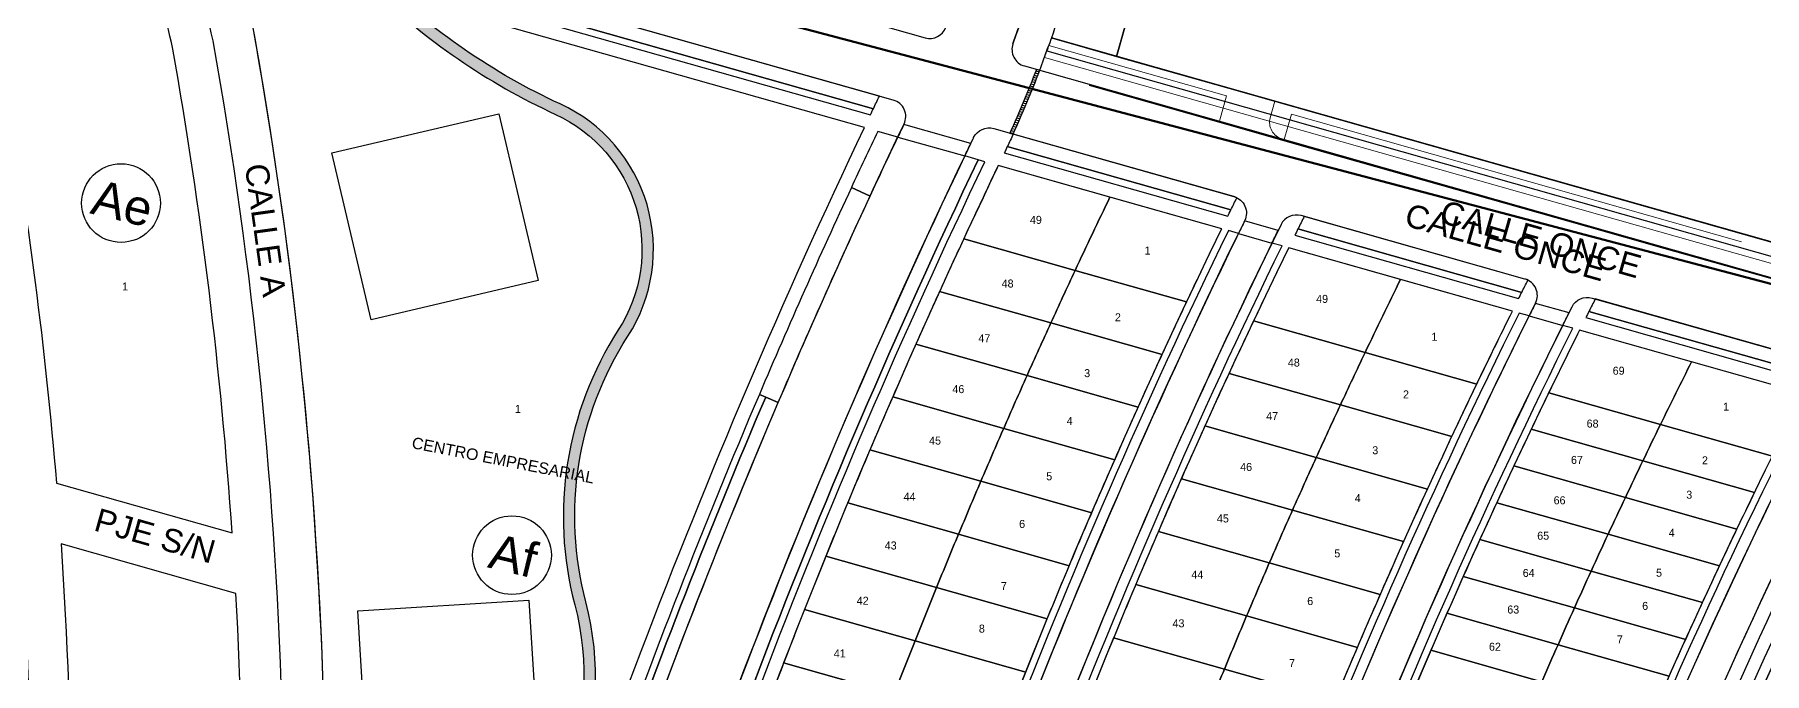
# Model space of a CAD drawing. Header units: millimetres. Extents: x 547073 to 557369, y 9424164 to 9429566.
# Drawn here: x 548640 to 548942.6, y 9428295 to 9428406.8 of the extents above; entities that cross this region are included whole.
import ezdxf

# ---------------------------------------------------------------- set-up
doc = ezdxf.new("R2010")
doc.units = ezdxf.units.MM
for name, color, linetype, lineweight in [('COMERCIO VECINAL', 30, 'Continuous', 13), ('hatch', 252, 'Continuous', 0), ('MANZANAS', 1, 'Continuous', 30), ('polilinea lote', 201, 'Continuous', 25), ('SARDSU', 34, 'Continuous', 25), ('trazado manzanas', 6, 'Continuous', 25), ('VEREDAS', 140, 'Continuous', 20)]:
    doc.layers.add(name, color=color, linetype=linetype, lineweight=lineweight)
for name, color, linetype in [('NUMERACION', 1, 'Continuous'), ('TEXTO', 5, 'Continuous'), ('TEXTO-CATASTRO', 12, 'Continuous'), ('trazado vias 2', 9, 'Continuous')]:
    doc.layers.add(name, color=color, linetype=linetype)
doc.styles.add('KBYOZ', font='micross.ttf')

msp = doc.modelspace()

# ---------------------------------------------------------------- hatches: boundary and pattern name
at = {"layer": 'hatch'}
h = msp.add_hatch(color=256, dxfattribs=at)
h.dxf.hatch_style = 1
h.paths.add_polyline_path([(548773.815, 9428878.661, -0.1577477), (548791.511, 9428933.407, 0.0719773), (548801.284, 9428952.095, -0.1800297), (548799.596, 9428953.332, -0.0741071), (548789.89, 9428934.578, 0.1577477), (548771.815, 9428878.661, -0.0758209), (548765.852, 9428839.49, -0.05932), (548753.158, 9428811.133, 0.1424323), (548737.769, 9428752.449, 0.0166755), (548738.491, 9428740.395, 0.0859777), (548747.474, 9428707.261, -0.3062155), (548740.077, 9428660.848, 0.2473099), (548727.801, 9428616.044, -0.2519539), (548713.317, 9428564.942, 0.2519539), (548700.762, 9428520.645, -0.1879803), (548692.993, 9428470.657, 0.147332), (548686.805, 9428443.332), (548687.95, 9428436.147, 0.1613815), (548698.931, 9428414.949, 0.0854471), (548731.107, 9428392.826, -0.4558863), (548742.099, 9428355.094, 0.2105839), (548734.489, 9428306.996, -0.3226905), (548714.183, 9428254.029, 0.3212608), (548696.474, 9428208.191, -0.1777338), (548689.119, 9428133.977), (548691.072, 9428133.423, 0.1769096), (548698.41, 9428208.691, -0.3212608), (548715.28, 9428252.356, 0.3226905), (548736.423, 9428307.507, -0.2105839), (548743.781, 9428354.011, 0.4558863), (548731.945, 9428394.642, -0.0854471), (548700.327, 9428416.381, -0.1613815), (548689.925, 9428436.462), (548688.78, 9428443.646, -0.1457594), (548694.723, 9428469.653, 0.1879803), (548702.715, 9428521.077, -0.2519539), (548714.753, 9428563.55, 0.2519539), (548729.754, 9428616.476, -0.2473099), (548741.537, 9428659.481, 0.3062155), (548749.286, 9428708.106, -0.0859777), (548740.482, 9428740.582, -0.0166755), (548739.768, 9428752.502, -0.1424323), (548754.874, 9428810.106, 0.05932), (548767.762, 9428838.894, 0.0758209)])
at = {"layer": 'trazado vias 2'}
h = msp.add_hatch(dxfattribs=at)
h.set_pattern_fill('_USER,_O', color=256, scale=0.4, angle=345.01637, pattern_type=0)
h.set_pattern_definition([(345.01637, (548109.05898, 9427401.0043), (0.10341722, 0.3863999), [])])
edge = h.paths.add_edge_path()
edge.add_line((548815.81, 9428400.532), (548815.231, 9428400.696))
edge.add_arc((548647.076, 9428464.194), 179.745, 335.45976, 339.31265, ccw=False)
edge.add_line((548810.584, 9428389.54), (548811.168, 9428389.375))
edge.add_arc((548647.076, 9428464.194), 180.345, 335.48898, 339.32886)

# ---------------------------------------------------------------- linework, layer by layer
at = {"color": 1, "lineweight": 80}
msp.add_lwpolyline([(548480.78, 9427743.947), (548616.569, 9427769.27), (548730.272, 9427773.763), (548875.766, 9427745.772), (548913.241, 9427725.812), (548890.672, 9427869.652), (548907.944, 9427968.333), (548938.504, 9428129.041), (548970.223, 9428218.903), (549016.937, 9428307.396), (549033.801, 9428339.343), (548556.155, 9428465.543), (548592.047, 9428236.593), (548494.265, 9427967.646), (548480.78, 9427743.947)], dxfattribs=at)
msp.add_lwpolyline([(549001.941, 9428331.56, 0.528532), (548999.608, 9428335.934, 0.0509026), (548922.294, 9428144.309, 0.0173426), (548904.175, 9428072.477, 0.0014995), (548903.201, 9428067.914), (548904.066, 9428067.668, 0.4338078), (548907.819, 9428069.929, -0.0008691), (548908.182, 9428071.612, -0.0090439), (548916.977, 9428109.087, -0.0082974), (548926.232, 9428143.169, -0.0502147)], format="xyb", close=True)
at = {"layer": 'COMERCIO VECINAL'}
msp.add_lwpolyline([(548914.648, 9428224.925, -0.0303359), (548964.825, 9428339.588), (548994.267, 9428331.243)], format="xyb", close=True, dxfattribs=at)
at = {"layer": 'MANZANAS'}
for centre in [(548655.125, 9428377.297), (548723.507, 9428315.684)]:
    msp.add_circle(centre, 6.888, dxfattribs=at)
at = {"layer": 'polilinea lote'}
msp.add_lwpolyline([(548832.038, 9428412.833), (548829.241, 9428402.963), (548848.867, 9428397.399), (548860.22, 9428394.181), (548938.92, 9428371.875), (549012.254, 9428351.09, 0.0844974), (549075.368, 9428524.45)], format="xyb", dxfattribs=at)
for points in [[(548831.149, 9428409.696), (548820.13, 9428412.818, -0.0018049), (548817.846, 9428406.191), (548829.241, 9428402.963)], [(548828.097, 9428378.34), (548808.568, 9428383.875, 0.0029331), (548802.516, 9428371.039), (548822.007, 9428365.515, -0.0029838)], [(548847.636, 9428372.802), (548828.097, 9428378.34, 0.0029838), (548822.007, 9428365.515), (548841.506, 9428359.988, -0.0030363)], [(548822.007, 9428365.515), (548802.516, 9428371.039, 0.0020917), (548798.293, 9428361.842), (548817.758, 9428356.325, -0.0021277)], [(548878.92, 9428363.935), (548859.364, 9428369.478, 0.0030688), (548853.209, 9428356.671), (548872.723, 9428351.14, -0.0031244)], [(548841.506, 9428359.988), (548822.007, 9428365.515, 0.0021277), (548817.758, 9428356.325), (548837.23, 9428350.806, -0.0021651)], [(548817.758, 9428356.325), (548798.293, 9428361.842, 0.0020891), (548794.152, 9428352.622), (548813.592, 9428347.112, -0.002125)], [(548898.488, 9428358.389), (548878.92, 9428363.935, 0.0031244), (548872.723, 9428351.14), (548892.247, 9428345.607, -0.0031821)], [(548817.758, 9428356.325, 0.002125), (548813.592, 9428347.112), (548833.04, 9428341.6, -0.0021621), (548837.23, 9428350.806)], [(548872.723, 9428351.14), (548853.209, 9428356.671, 0.0021881), (548848.917, 9428347.494), (548868.403, 9428341.971, -0.0022276)], [(548813.592, 9428347.112), (548794.152, 9428352.622, 0.0020866), (548790.093, 9428343.378), (548809.511, 9428337.875, -0.0021223)], [(548929.822, 9428349.508), (548910.235, 9428355.06, 0.0027585), (548904.851, 9428344.113), (548924.399, 9428338.573, -0.0028111)], [(548892.247, 9428345.607), (548872.723, 9428351.14, 0.0022276), (548868.403, 9428341.971), (548887.898, 9428336.446, -0.0022686)], [(548949.423, 9428343.953), (548929.822, 9428349.508, 0.0028111), (548924.399, 9428338.573), (548943.958, 9428333.029, -0.0028658)], [(548813.592, 9428347.112, 0.0021223), (548809.511, 9428337.875), (548828.934, 9428332.37, -0.0021594), (548833.04, 9428341.6)], [(548868.403, 9428341.971), (548848.917, 9428347.494, 0.0021851), (548844.711, 9428338.292), (548864.17, 9428332.777, -0.0022244)], [(548809.511, 9428337.875), (548790.093, 9428343.378, 0.0020842), (548786.116, 9428334.112), (548805.512, 9428328.614, -0.0021199)], [(548924.399, 9428338.573), (548904.851, 9428344.113, 0.0016066), (548901.771, 9428337.71), (548921.297, 9428332.176, -0.0016372)], [(548887.898, 9428336.446), (548868.403, 9428341.971, 0.0022244), (548864.17, 9428332.777), (548883.637, 9428327.259, -0.0022652)], [(548809.511, 9428337.875, 0.0021199), (548805.512, 9428328.614), (548824.913, 9428323.115, -0.0021568), (548828.934, 9428332.37)], [(548864.17, 9428332.777), (548844.711, 9428338.292, 0.0021822), (548840.591, 9428329.066), (548860.025, 9428323.558, -0.0022214)], [(548921.297, 9428332.176), (548901.771, 9428337.71, 0.0016049), (548898.736, 9428331.295), (548918.24, 9428325.767, -0.0016353)], [(548943.958, 9428333.029), (548924.399, 9428338.573, 0.0016372), (548921.297, 9428332.176), (548940.833, 9428326.639, -0.0016689)], [(548805.512, 9428328.614), (548786.116, 9428334.112, 0.002082), (548782.22, 9428324.822), (548801.596, 9428319.33, -0.0021176)], [(548883.637, 9428327.259), (548864.17, 9428332.777, 0.0022214), (548860.025, 9428323.558), (548879.466, 9428318.047, -0.0022621)], [(548918.24, 9428325.767), (548898.736, 9428331.295, 0.0016032), (548895.745, 9428324.867), (548915.228, 9428319.345, -0.0016335)], [(548921.297, 9428332.176, 0.0016353), (548918.24, 9428325.767), (548937.754, 9428320.236, -0.0016669), (548940.833, 9428326.639)], [(548824.913, 9428323.115), (548805.512, 9428328.614, 0.0021176), (548801.596, 9428319.33), (548820.977, 9428313.837, -0.0021544)], [(548860.025, 9428323.558), (548840.591, 9428329.066, 0.0021795), (548836.557, 9428319.815), (548855.967, 9428314.314, -0.0022186)], [(548918.24, 9428325.767, 0.0016335), (548915.228, 9428319.345), (548934.721, 9428313.82, -0.001665), (548937.754, 9428320.236)], [(548801.596, 9428319.33), (548782.22, 9428324.822, 0.00208), (548778.405, 9428315.509), (548797.763, 9428310.023, -0.0021154)], [(548879.466, 9428318.047), (548860.025, 9428323.558, 0.0022186), (548855.967, 9428314.314), (548875.384, 9428308.811, -0.0022591)], [(548915.228, 9428319.345), (548895.745, 9428324.867, 0.0016016), (548892.798, 9428318.426), (548912.262, 9428312.91, -0.0016318)], [(548820.977, 9428313.837), (548801.596, 9428319.33, 0.0021154), (548797.763, 9428310.023), (548817.125, 9428304.535, -0.0021521)], [(548855.967, 9428314.314), (548836.557, 9428319.815, 0.0021771), (548832.608, 9428310.541), (548851.996, 9428305.045, -0.002216)], [(548915.228, 9428319.345, 0.0016318), (548912.262, 9428312.91), (548931.734, 9428307.391, -0.0016632), (548934.721, 9428313.82)], [(548912.262, 9428312.91), (548892.798, 9428318.426, 0.0016), (548889.896, 9428311.973), (548909.341, 9428306.462, -0.0016302)], [(548797.763, 9428310.023), (548778.405, 9428315.509, 0.0020781), (548774.672, 9428306.174), (548794.012, 9428300.692, -0.0021135)], [(548875.384, 9428308.811), (548855.967, 9428314.314, 0.002216), (548851.996, 9428305.045), (548871.391, 9428299.549, -0.0022563)], [(548912.262, 9428312.91, 0.0016302), (548909.341, 9428306.462), (548928.794, 9428300.948, -0.0016615), (548931.734, 9428307.391)], [(548817.125, 9428304.535), (548797.763, 9428310.023, 0.0021135), (548794.012, 9428300.692), (548813.356, 9428295.209, -0.00215)], [(548851.996, 9428305.045), (548832.608, 9428310.541, 0.0021747), (548828.744, 9428301.242), (548848.112, 9428295.752, -0.0022135)], [(548909.341, 9428306.462), (548889.896, 9428311.973, 0.0015986), (548887.037, 9428305.508), (548906.464, 9428300.001, -0.0016286)], [(548794.012, 9428300.692), (548774.672, 9428306.174, 0.0020764), (548771.019, 9428296.815), (548790.343, 9428291.338, -0.0021116)], [(548871.391, 9428299.549), (548851.996, 9428305.045, 0.0022135), (548848.112, 9428295.752), (548867.485, 9428290.262, -0.0022537)], [(548906.464, 9428300.001), (548887.037, 9428305.508, 0.0015971), (548884.223, 9428299.03), (548903.633, 9428293.528, -0.0016271)], [(548909.341, 9428306.462, 0.0016286), (548906.464, 9428300.001), (548925.899, 9428294.493, -0.0016598), (548928.794, 9428300.948)], [(548848.112, 9428295.752), (548828.744, 9428301.242, 0.0021726), (548824.964, 9428291.919), (548844.314, 9428286.435, -0.0022112)], [(548794.012, 9428300.692, 0.0021116), (548790.343, 9428291.338), (548809.671, 9428285.86, -0.0021481), (548813.356, 9428295.209)], [(548903.633, 9428293.528), (548884.223, 9428299.03, 0.0015958), (548881.452, 9428292.539), (548900.846, 9428287.043, -0.0016257)], [(548925.899, 9428294.493), (548906.464, 9428300.001, 0.0016271), (548903.633, 9428293.528), (548923.049, 9428288.025, -0.0016582)], [(548790.343, 9428291.338), (548771.019, 9428296.815, 0.0020748), (548767.446, 9428287.434), (548786.757, 9428281.961, -0.00211)], [(548867.485, 9428290.262), (548848.112, 9428295.752, 0.0022112), (548844.314, 9428286.435), (548863.667, 9428280.95, -0.0022513)]]:
    msp.add_lwpolyline(points, format="xyb", close=True, dxfattribs=at)
for points in [[(548692.003, 9428386.087), (548721.21, 9428392.939), (548728.063, 9428363.732), (548698.856, 9428356.88)], [(548696.515, 9428305.936), (548726.458, 9428307.784), (548728.306, 9428277.841), (548698.363, 9428275.993)]]:
    msp.add_lwpolyline(points, close=True, dxfattribs=at)
at = {"layer": 'SARDSU', "flags": 128}
for points in [[(549008.751, 9428333.071), (549014.436, 9428344.031), (548998.769, 9428348.459), (548980.563, 9428353.601), (548964.082, 9428358.29), (548943.268, 9428364.203), (548925.051, 9428369.339), (548911.934, 9428373.062), (548885.748, 9428380.472), (548860.348, 9428387.682), (548845.487, 9428391.913), (548824.5, 9428397.857)], [(549008.751, 9428333.071), (549014.436, 9428344.031), (548998.769, 9428348.459), (548980.563, 9428353.601), (548964.082, 9428358.29), (548943.268, 9428364.203), (548925.051, 9428369.339), (548911.934, 9428373.062), (548885.748, 9428380.472), (548860.348, 9428387.682), (548845.487, 9428391.913), (548824.5, 9428397.857)], [(549008.884, 9428333.002), (549014.654, 9428344.125), (548998.81, 9428348.603), (548980.604, 9428353.745), (548964.123, 9428358.434), (548943.309, 9428364.347), (548925.092, 9428369.483), (548911.975, 9428373.206), (548885.789, 9428380.616), (548860.389, 9428387.826), (548845.528, 9428392.057), (548824.541, 9428398.001)]]:
    msp.add_lwpolyline(points, dxfattribs=at)
at = {"layer": 'trazado manzanas'}
for points in [[(548664.192, 9428404.236, -0.0041966), (548660.173, 9428422.401), (548627.657, 9428431.617, 0.0074912), (548634.783, 9428398.262, -0.0230277), (548643.822, 9428328.293), (548674.565, 9428319.58, 0.0267948)], [(548785.145, 9428390.514), (548675.606, 9428421.56, -0.0398586), (548690.384, 9428294.395, -0.0322622), (548687.465, 9428190.407), (548692.148, 9428189.973, -0.0295909), (548684.614, 9428136.068, 0.0248186), (548684.496, 9428135.283), (548695.941, 9428132.043, -0.0145389), (548714.591, 9428204.354, -0.0404124)], [(548847.636, 9428372.802), (548808.568, 9428383.875, 0.0412501), (548737.645, 9428197.684, 0.0147901), (548719.064, 9428125.49), (548757.606, 9428114.566, -0.015232), (548776.071, 9428186.572, -0.042723)], [(548898.488, 9428358.389), (548859.364, 9428369.478, 0.043185), (548787.599, 9428183.239, 0.0153702), (548769.169, 9428111.288), (548807.716, 9428100.363, -0.0158517), (548826.025, 9428172.127, -0.0447983)], [(548949.423, 9428343.953), (548910.235, 9428355.06, 0.0453055), (548837.552, 9428168.794, 0.0160026), (548819.281, 9428097.085), (548857.834, 9428086.158, -0.0165292), (548875.978, 9428157.683, -0.0470803)], [(548994.267, 9428331.243), (548964.825, 9428339.588, 0.047649), (548891.135, 9428153.319, 0.0166974), (548873.031, 9428081.851), (548901.951, 9428073.654, -0.0171274), (548919.955, 9428144.986, -0.0491065)], [(548675.219, 9428309), (548644.626, 9428317.671, -0.0322826), (548645.019, 9428218.818), (548674.54, 9428210.451, 0.0309689)]]:
    msp.add_lwpolyline(points, format="xyb", close=True, dxfattribs=at)
at = {"layer": 'trazado vias 2'}
msp.add_line((548813.138, 9428401.289), (548815.81, 9428400.532), dxfattribs=at)
for points in [[(548852.956, 9428573.962, -0.0485642), (548811.594, 9428406.489, -0.0019752), (548811.133, 9428405.191, 0.4345889), (548813.138, 9428401.289), (549009.299, 9428345.691)], [(548593.35, 9428007.707), (548633.522, 9427996.321, 0.399363), (548637.181, 9427998.243, 0.0454032), (548677.35, 9428164.979, 0.0753349), (548671.25, 9428405.673, -0.0053732), (548666.188, 9428428.791, 0.2793973), (548664.069, 9428431.067), (548618.141, 9428444.084)], [(548698.931, 9428414.949, 0.0854471), (548731.107, 9428392.826, -0.4558863), (548742.099, 9428355.094, 0.2105839), (548734.489, 9428306.996, -0.3226905), (548714.183, 9428254.029, 0.3212608), (548696.474, 9428208.191, -0.1777338), (548689.119, 9428133.977), (548691.072, 9428133.423, 0.1769096), (548698.41, 9428208.691, -0.3212608), (548715.28, 9428252.356, 0.3226905), (548736.423, 9428307.507, -0.2105839), (548743.781, 9428354.011, 0.4558863), (548731.945, 9428394.642, -0.0854471), (548700.327, 9428416.381, -0.1613815)], [(548916.877, 9428109.097, 0.0090439), (548908.094, 9428071.62, 0.000593), (548907.565, 9428069.152, -0.4338078), (548903.813, 9428066.89), (548868.139, 9428077.001, -0.3955315), (548866.025, 9428080.519, -0.0173782), (548884.816, 9428155.127, -0.0483681), (548960.114, 9428344.656, -0.3571588), (548963.6, 9428346.171), (548999.939, 9428335.872, -0.4759184), (549001.779, 9428331.594, 0.0502147), (548926.124, 9428143.182, 0.0173426), (548908.094, 9428071.62, 0.000593), (548907.565, 9428069.152, 0.000593)]]:
    msp.add_lwpolyline(points, format="xyb", dxfattribs=at)
for points in [[(548629.133, 9428453.441), (548795.774, 9428406.21, 0.3918718), (548799.407, 9428408.059, 0.0039292), (548800.27, 9428410.46, 0.0106686), (548812.907, 9428449.109, 0.4196389), (548810.854, 9428452.866), (548623.534, 9428505.958, 0.539712), (548619.742, 9428502.675, 0.010452), (548626.996, 9428455.807, 0.2875936)], [(548671.25, 9428405.673, -0.0053732), (548666.188, 9428428.791, 0.2793973), (548664.069, 9428431.067), (548618.141, 9428444.084, 0.0105256), (548627.92, 9428396.871, -0.0748231), (548633.552, 9428170.943, -0.0466945), (548593.671, 9428007.616), (548633.522, 9427996.321, 0.399363), (548637.181, 9427998.243, 0.0454032), (548677.35, 9428164.979, 0.0753349)], [(548675.248, 9428423.357, -0.072894), (548687.399, 9428190.413), (548692.148, 9428189.973, -0.0302647), (548684.368, 9428134.853, 0.3922783), (548688.612, 9428127.884), (548694.305, 9428126.271, 0.4297779), (548701.792, 9428130.714, -0.0145382), (548720.354, 9428202.684, -0.0411351), (548792.088, 9428391.137, 0.4648529), (548790.199, 9428395.318), (548679.008, 9428426.832, 0.5608784)], [(548675.526, 9428425.325, 0.1010205), (548675.198, 9428424.17), (548786.191, 9428392.712, -0.0002467), (548786.716, 9428393.811)], [(548679.008, 9428426.832, 0.356394), (548675.526, 9428425.325), (548786.716, 9428393.811, -0.0004936), (548787.768, 9428396.007)], [(548785.145, 9428390.514), (548675.606, 9428421.56, -0.0398586), (548690.384, 9428294.395, -0.0322622), (548687.465, 9428190.407), (548692.148, 9428189.973, -0.0295909), (548684.614, 9428136.068, 0.0248186), (548684.496, 9428135.283), (548695.941, 9428132.043, -0.0145389), (548714.591, 9428204.354, -0.0404124)], [(548817.846, 9428406.191, -0.0004605), (548817.256, 9428404.503, -0.000854), (548817.051, 9428403.922), (549011.122, 9428348.891), (549012.247, 9428351.067)], [(548815.81, 9428400.532), (548815.231, 9428400.696, -0.016813), (548810.584, 9428389.54), (548811.168, 9428389.375, 0.0167562)], [(548756.134, 9428108.747), (548714.696, 9428120.491, -0.397875), (548712.587, 9428124.032, -0.0153528), (548731.882, 9428199.35, -0.0417419), (548804.188, 9428388.618, 0.0002082), (548804.251, 9428388.749, -0.3648742), (548807.774, 9428390.337), (548849.789, 9428378.428, -0.4675756), (548851.666, 9428374.224, 0.0433757), (548778.953, 9428185.739, 0.0158477), (548759.881, 9428110.984, -0.4313297)], [(548791, 9428388.855), (548787.487, 9428389.85, 0.0022082), (548782.865, 9428380.007), (548786.131, 9428378.491, -0.0023319)], [(548792.047, 9428391.052, 0.0004958), (548791, 9428388.855), (548802.711, 9428385.535, -0.0005008), (548803.762, 9428387.732)], [(548811.168, 9428389.375, -0.0033692), (548810.145, 9428387.17), (548849.239, 9428376.09, -0.0005109), (548850.293, 9428378.235, 0.0450252), (548849.789, 9428378.428)], [(548805.053, 9428384.871), (548802.711, 9428385.535, 0.0410377), (548731.882, 9428199.35, 0.0147262), (548713.283, 9428127.128), (548715.596, 9428126.473, -0.0147517), (548734.187, 9428198.684, -0.0411224)], [(548810.145, 9428387.17, -0.0016874), (548809.621, 9428386.071), (548848.703, 9428374.994, -0.0002607), (548849.239, 9428376.09)], [(548805.053, 9428384.871, 0.0411224), (548734.187, 9428198.684, 0.0147517), (548715.596, 9428126.473), (548716.752, 9428126.145, -0.0147645), (548735.34, 9428198.35, -0.0411649), (548806.225, 9428384.539)], [(548786.131, 9428378.491), (548782.865, 9428380.007, 0.0080407), (548766.775, 9428343.827), (548767.879, 9428343.357), (548770.087, 9428342.418, -0.0080407)], [(548810.001, 9428096.787, -0.0164949), (548828.906, 9428171.294, -0.0454825), (548902.532, 9428359.781, 0.4701405), (548900.667, 9428364.008), (548861.523, 9428375.102, 0.3622621), (548858.013, 9428373.539, 0.0438447), (548784.717, 9428184.072, 0.0159921), (548765.588, 9428109.002, 0.3971349), (548767.699, 9428105.469), (548806.252, 9428094.542, 0.4320974)], [(548857.503, 9428372.5), (548851.636, 9428374.163, 0.0005225), (548850.567, 9428371.971), (548856.432, 9428370.309, -0.0005253)], [(548862.054, 9428374.952, 0.000527), (548860.974, 9428372.763), (548900.122, 9428361.668, -0.0005345), (548901.193, 9428363.804, 0.0471473), (548900.667, 9428364.008)], [(548850.567, 9428371.971), (548848.808, 9428372.47, 0.0427688), (548777.224, 9428186.239, 0.0152457), (548758.762, 9428114.238), (548760.497, 9428113.746, -0.0152663), (548778.953, 9428185.739, -0.0428376)], [(548766.279, 9428112.108), (548768.013, 9428111.616, -0.0153563), (548786.446, 9428183.572, -0.0431384), (548858.191, 9428369.811), (548856.432, 9428370.309, 0.0430686), (548784.717, 9428184.072, 0.0153354)], [(548860.974, 9428372.763, 0.0002634), (548860.436, 9428371.669), (548899.576, 9428360.575, -0.0002732), (548900.122, 9428361.668)], [(548856.571, 9428080.28), (548817.819, 9428091.263, -0.3963707), (548815.706, 9428094.789, -0.0166525), (548834.67, 9428169.627, -0.0459974), (548908.92, 9428359.137, -0.3598337), (548912.419, 9428360.677), (548951.826, 9428349.508, -0.4729778), (548953.679, 9428345.256, 0.0478087), (548879.052, 9428156.794, 0.0172054), (548860.321, 9428082.533, -0.4329405)], [(548908.389, 9428358.078), (548902.513, 9428359.743, 0.0005478), (548901.425, 9428357.557), (548907.298, 9428355.892, -0.0005508)], [(548911.876, 9428358.337, 0.0002763), (548911.327, 9428357.245), (548950.533, 9428346.133, -0.0002871), (548951.09, 9428347.222)], [(548912.976, 9428360.519, 0.0005527), (548911.876, 9428358.337), (548951.09, 9428347.222, -0.0005681), (548952.196, 9428349.376, 0.0327819), (548951.826, 9428349.508)], [(548810.608, 9428099.544, -0.0158891), (548828.906, 9428171.294, -0.044924), (548901.425, 9428357.557), (548899.663, 9428358.056, 0.0448485), (548827.177, 9428171.794, 0.0158666), (548808.873, 9428100.035)], [(548907.298, 9428355.892, 0.0451776), (548834.67, 9428169.627, 0.0159646), (548816.39, 9428097.905), (548818.125, 9428097.413, -0.0159874), (548836.4, 9428169.127, -0.0452542), (548909.06, 9428355.393)], [(548767.879, 9428343.357), (548766.775, 9428343.827, 0.0302335), (548716.895, 9428203.684, 0.014563), (548698.253, 9428131.388), (548699.409, 9428131.06, -0.0145754), (548718.048, 9428203.35, -0.0302335)], [(548770.087, 9428342.418), (548767.879, 9428343.357, 0.0302335), (548718.048, 9428203.35, 0.0145754), (548699.409, 9428131.06), (548701.722, 9428130.405, -0.0146003), (548720.354, 9428202.684, -0.0302335)], [(548952.561, 9428343.063), (548950.6, 9428343.619, 0.0471356), (548877.131, 9428157.349, 0.0165456), (548858.991, 9428085.83), (548860.919, 9428085.284, -0.016573), (548879.052, 9428156.794, -0.0472282)], [(548960.798, 9428340.729, 0.0476207), (548887.121, 9428154.46, 0.0166891), (548869.015, 9428082.989), (548866.702, 9428083.645, -0.0166557), (548884.816, 9428155.127, -0.0474995), (548958.445, 9428341.396)], [(548963.054, 9428340.089), (548960.798, 9428340.729, 0.0476207), (548887.121, 9428154.46, 0.0166891), (548869.015, 9428082.989), (548871.233, 9428082.361, -0.0167212), (548889.331, 9428153.821, -0.0477293)], [(549001.779, 9428331.594, 0.528532), (548999.444, 9428335.968, 0.0509026), (548922.185, 9428144.321, 0.0173426), (548904.086, 9428072.483, 0.0012795), (548902.948, 9428067.135), (548903.813, 9428066.89, 0.4338078), (548907.565, 9428069.152, -0.000593), (548908.094, 9428071.62, -0.0090439), (548916.877, 9428109.097, -0.0082974), (548926.124, 9428143.182, -0.0502147)], [(549001.779, 9428331.594, 0.3559865), (549001.019, 9428335.309, 0.0509398), (548923.818, 9428143.849, 0.0173426), (548905.748, 9428072.125, 0.0012818), (548904.61, 9428066.776, 0.3560059), (548907.565, 9428069.152, -0.000593), (548908.094, 9428071.62, -0.0171452), (548925.891, 9428142.375, -0.0002072), (548926.124, 9428143.182, -0.0502147)]]:
    msp.add_lwpolyline(points, format="xyb", close=True, dxfattribs=at)
msp.add_lwpolyline([(548782.865, 9428380.007), (548786.131, 9428378.491)], dxfattribs=at)
for centre, radius, start, end in [((547901.035, 9428725.87), 964.947, 340.671514, 340.755891), ((548813.956, 9428404.175), 3, 160.21883, 254.17575), ((548647.076, 9428464.194), 174.345, 340.21883, 340.67151), ((548647.076, 9428464.194), 180.345, 339.32886, 340.67151)]:
    msp.add_arc(centre, radius, start, end, dxfattribs=at)
at = {"layer": 'VEREDAS'}
for p, q in [((548856.13, 9428392.22), (548856.948, 9428395.104)), ((548859.838, 9428392.831), (548858.584, 9428388.406)), ((548859.838, 9428392.831), (548938.538, 9428370.526)), ((548858.198, 9428388.516), (548937.284, 9428366.101))]:
    msp.add_line(p, q, dxfattribs=at)
msp.add_lwpolyline([(548815.81, 9428400.533), (548817.383, 9428404.868), (548848.485, 9428396.049), (548847.23, 9428391.624), (548815.81, 9428400.533)], dxfattribs=at)
msp.add_lwpolyline([(548972.971, 9428359.73), (548817.051, 9428403.922, -0.0016673), (548816.645, 9428402.79), (548972.409, 9428358.642)], format="xyb", close=True, dxfattribs=at)
msp.add_arc((548859.016, 9428391.402), 3, 164.16895, 254.17575, dxfattribs=at)

# ---------------------------------------------------------------- texts
at = {"layer": 'MANZANAS', "char_height": 6.1586, "width": 0.000285, "attachment_point": 5, "rotation": 346.27061, "style": 'KBYOZ'}
for s, insert in [('Ae', (548655.364, 9428377.228)), ('Af', (548723.746, 9428315.614))]:
    msp.add_mtext(s, dxfattribs=dict(at, insert=insert))
at = {"layer": 'NUMERACION', "char_height": 1.4, "attachment_point": 1, "rotation": 0.01637}
for s, insert in [('49', (548814.095, 9428375.059)), ('1', (548834.165, 9428369.694)), ('48', (548809.152, 9428363.919)), ('49', (548864.16, 9428361.231)), ('2', (548828.962, 9428358.011)), ('47', (548805.09, 9428354.352)), ('1', (548884.324, 9428354.603)), ('1', (548884.324, 9428354.603)), ('48', (548859.217, 9428350.09)), ('3', (548823.589, 9428348.238)), ('69', (548916.029, 9428348.661)), ('69', (548916.029, 9428348.661)), ('46', (548800.534, 9428345.44)), ('2', (548879.35, 9428344.513)), ('2', (548879.35, 9428344.513)), ('47', (548855.428, 9428340.728)), ('1', (548935.336, 9428342.366)), ('1', (548935.336, 9428342.366)), ('4', (548820.527, 9428339.866)), ('68', (548911.472, 9428339.408)), ('68', (548911.472, 9428339.408)), ('45', (548796.463, 9428336.431)), ('3', (548873.976, 9428334.741)), ('46', (548850.872, 9428331.816)), ('67', (548908.732, 9428333.046)), ('67', (548908.732, 9428333.046)), ('2', (548931.641, 9428332.975)), ('2', (548931.641, 9428332.975)), ('5', (548816.955, 9428330.195)), ('44', (548791.998, 9428326.605)), ('4', (548870.915, 9428326.368)), ('66', (548905.692, 9428325.982)), ('66', (548905.692, 9428325.982)), ('3', (548928.896, 9428326.96)), ('3', (548928.896, 9428326.96)), ('45', (548846.801, 9428322.807)), ('6', (548812.212, 9428321.846)), ('65', (548902.825, 9428319.789)), ('65', (548902.825, 9428319.789)), ('4', (548925.834, 9428320.313)), ('4', (548925.834, 9428320.313)), ('43', (548788.703, 9428318.081)), ('5', (548867.343, 9428316.698)), ('44', (548842.336, 9428312.982)), ('64', (548900.292, 9428313.272)), ('64', (548900.292, 9428313.272)), ('5', (548923.613, 9428313.307)), ('5', (548923.613, 9428313.307)), ('7', (548809.026, 9428310.981)), ('42', (548783.803, 9428308.405)), ('6', (548862.599, 9428308.349)), ('63', (548897.594, 9428306.868)), ('63', (548897.594, 9428306.868)), ('6', (548921.184, 9428307.503)), ('6', (548921.184, 9428307.503)), ('43', (548839.041, 9428304.457)), ('8', (548805.169, 9428303.532)), ('7', (548916.763, 9428301.645)), ('7', (548916.763, 9428301.645)), ('41', (548779.793, 9428299.182)), ('62', (548894.387, 9428300.359)), ('62', (548894.387, 9428300.359)), ('7', (548859.414, 9428297.484))]:
    msp.add_mtext_dynamic_manual_height_columns(s, width=3.30606, gutter_width=12.5, heights=[0], dxfattribs=dict(at, insert=insert))
at = {"layer": 'NUMERACION', "color": 1, "char_height": 1.4, "attachment_point": 1, "rotation": 0.01637}
for insert in [(548655.317, 9428363.402), (548724.02, 9428341.981)]:
    msp.add_mtext_dynamic_manual_height_columns('1', width=3.30606, gutter_width=12.5, heights=[0], dxfattribs=dict(at, insert=insert))
at = {"layer": 'TEXTO', "insert": (548722.575, 9428332.569), "char_height": 2.8, "width": 62.81548, "attachment_point": 5, "rotation": 348.92738, "style": 'KBYOZ'}
msp.add_mtext('\\pxqc;{\\H0.71429x;CENTRO EMPRESARIAL}^I^I      ', dxfattribs=at)
at = {"layer": 'TEXTO-CATASTRO', "char_height": 4.08, "width": 0.00000000024, "attachment_point": 5, "style": 'KBYOZ'}
for s, insert, rotation in [('CALLE A', (548680.356, 9428372.574), 277.8841), ('CALLE ONCE', (548897.28, 9428370.421), 344.15841), ('PJE S/N', (548661.068, 9428319.054), 344.15841)]:
    msp.add_mtext(s, dxfattribs=dict(at, insert=insert, rotation=rotation))
at = {"layer": 'TEXTO-CATASTRO', "color": 7, "insert": (548903.451, 9428370.962, 31.736), "char_height": 4.08, "width": 0.00000000024, "attachment_point": 5, "rotation": 344.14204, "style": 'KBYOZ'}
msp.add_mtext('CALLE ONCE', dxfattribs=at)

doc.saveas('drawing.dxf')
